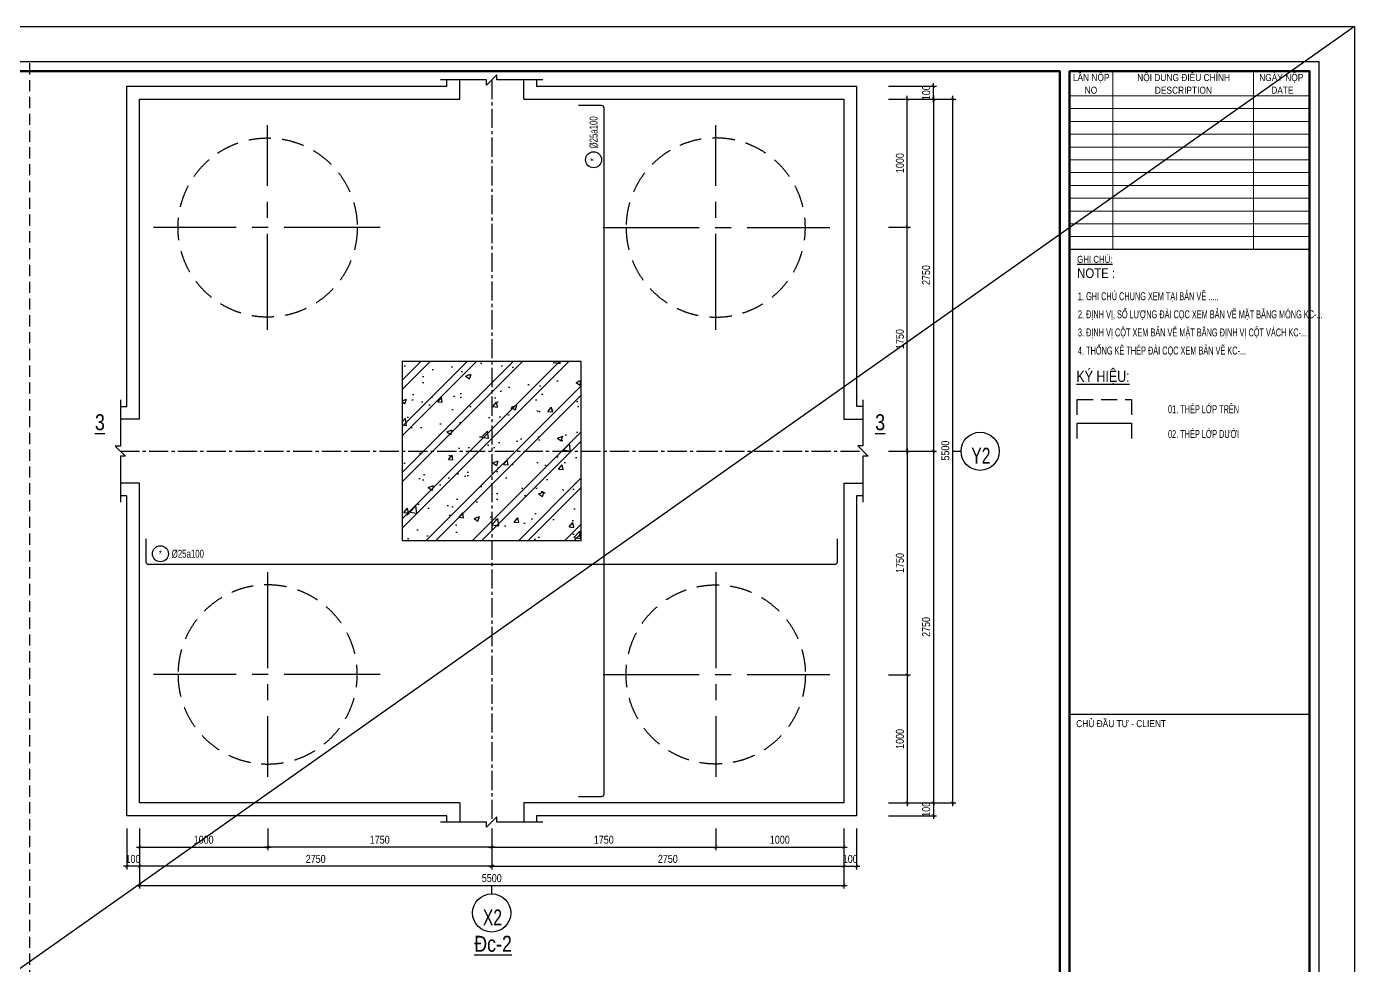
# Model space of a CAD drawing. Extents: x 71 to 2424299, y -14 to 1061502.
# Drawn here: x 1097078 to 1107449, y 528970 to 536307 of the extents above; entities that cross this region are included whole.
import ezdxf
from ezdxf.enums import TextEntityAlignment as Align

# ---------------------------------------------------------------- set-up
doc = ezdxf.new("R2010")
doc.units = 0
doc.header["$LTSCALE"] = 1000
doc.header["$MEASUREMENT"] = 0
doc.header["$PDMODE"] = 3
doc.linetypes.add('CENTER2', pattern=[1.125, 0.75, -0.125, 0.125, -0.125])
doc.linetypes.add('HIDDEN', pattern=[0.375, 0.25, -0.125])
doc.layers.get('0').update_dxf_attribs({"linetype": 'CONTINUOUS'})
doc.layers.get('Defpoints').update_dxf_attribs({"linetype": 'CONTINUOUS'})
for name, color, linetype in [('CDC -TEXT KHUNG', 7, 'CONTINUOUS'), ('CDC-KHUNGTEN', 7, 'CONTINUOUS'), ('CDC.01.AXIS', 160, 'CENTER2'), ('CDC.02.DIM', 1, 'CONTINUOUS'), ('CDC.03.BORDER', 3, 'CONTINUOUS'), ('CDC.04.HIDDEN', 8, 'HIDDEN'), ('CDC.05.STEEL', 4, 'CONTINUOUS'), ('CDC.06.TEXT', 2, 'CONTINUOUS'), ('CDC.09.COLUMN', 4, 'CONTINUOUS'), ('CDC.10.HATCH', 9, 'CONTINUOUS'), ('CDC.11.NOTE', 8, 'CONTINUOUS'), ('CDC.12.PILE', 7, 'CONTINUOUS'), ('CDC.14.STEELNUM', 9, 'CONTINUOUS')]:
    doc.layers.add(name, color=color, linetype=linetype)
doc.layers.add('KCS_Plotter', color=11, linetype='CONTINUOUS', plot=False)
doc.styles.add('ARIAL', font='arial.ttf', dxfattribs={"width": 0.8})
doc.styles.add('Arial_4', font='arial.ttf', dxfattribs={"width": 0.75, "height": 3})
doc.styles.add('KT CDC', font='arial.ttf', dxfattribs={"width": 0.85, "height": 200})
doc.styles.add('ROMANS', font='arial.ttf', dxfattribs={"width": 0.55})
doc.dimstyles.new('25', dxfattribs={"dimscale": 25, "dimtxt": 2.5, "dimasz": 1, "dimexe": 1, "dimexo": 0, "dimgap": 1, "dimtad": 1, "dimdec": 0, "dimdsep": 46, "dimtxsty": 'ARIAL', "dimblk": 'ARCHTICK', "dimcen": 1, "dimdle": 1, "dimclrd": 256, "dimclre": 256, "dimclrt": 2, "dimadec": 0, "dimazin": 0, "dimtfac": 0.00072, "dimtdec": 0, "dimtix": 1, "dimtmove": 2, "dimatfit": 3, "dimldrblk": 'ARCHTICK', "dimfxl": 1, "dimtolj": 1, "dimarcsym": 0})

# ---------------------------------------------------------------- blocks, each defined once
blk = doc.blocks.new('_ArchTick')
at = {"color": 0, "linetype": 'ByBlock', "const_width": 0.15}
blk.add_lwpolyline([(-0.5, -0.5), (0.5, 0.5)], dxfattribs=at)
blk = doc.blocks.new('*D65')
at = {"layer": 'CDC.02.DIM', "lineweight": -2, "transparency": 16777216}
for p, q in [((1103811, 535740), (1104186, 535740)), ((1104161, 535765), (1104161, 532965)), ((1103811, 532990), (1104186, 532990))]:
    blk.add_line(p, q, dxfattribs=at)
at = {"layer": 'Defpoints', "color": 0, "transparency": 16777216}
for p in [(1103811, 535740), (1103811, 532990), (1104161, 532990)]:
    blk.add_point(p, dxfattribs=at)
at = {"layer": 'CDC.02.DIM', "lineweight": -2, "transparency": 16777216, "xscale": 25, "yscale": 25, "zscale": 25}
for p, rotation in [((1104161, 535740), 90), ((1104161, 532990), 270)]:
    blk.add_blockref('_ArchTick', p, dxfattribs=dict(at, rotation=rotation))
at = {"layer": 'CDC.02.DIM', "color": 2, "transparency": 16777216, "insert": (1104104, 534365), "char_height": 62.5, "attachment_point": 5, "rotation": 90, "style": 'ARIAL'}
blk.add_mtext('\\A1;2750', dxfattribs=at)
blk = doc.blocks.new('*D66')
at = {"layer": 'CDC.02.DIM', "lineweight": -2, "transparency": 16777216}
for p, q in [((1104161, 533015), (1104161, 530215)), ((1103811, 532990), (1104186, 532990)), ((1103811, 530240), (1104186, 530240))]:
    blk.add_line(p, q, dxfattribs=at)
at = {"layer": 'Defpoints', "color": 0, "transparency": 16777216}
for p in [(1103811, 532990), (1103811, 530240), (1104161, 530240)]:
    blk.add_point(p, dxfattribs=at)
at = {"layer": 'CDC.02.DIM', "lineweight": -2, "transparency": 16777216, "xscale": 25, "yscale": 25, "zscale": 25}
for p, rotation in [((1104161, 532990), 90), ((1104161, 530240), 270)]:
    blk.add_blockref('_ArchTick', p, dxfattribs=dict(at, rotation=rotation))
at = {"layer": 'CDC.02.DIM', "color": 2, "transparency": 16777216, "insert": (1104104, 531615), "char_height": 62.5, "attachment_point": 5, "rotation": 90, "style": 'ARIAL'}
blk.add_mtext('\\A1;2750', dxfattribs=at)
blk = doc.blocks.new('*D67')
at = {"layer": 'CDC.02.DIM', "lineweight": -2, "transparency": 16777216}
for p, q in [((1103811, 535740), (1104336, 535740)), ((1104311, 535765), (1104311, 530215)), ((1103811, 530240), (1104336, 530240))]:
    blk.add_line(p, q, dxfattribs=at)
at = {"layer": 'Defpoints', "color": 0, "transparency": 16777216}
for p in [(1103811, 535740), (1103811, 530240), (1104311, 530240)]:
    blk.add_point(p, dxfattribs=at)
at = {"layer": 'CDC.02.DIM', "lineweight": -2, "transparency": 16777216, "xscale": 25, "yscale": 25, "zscale": 25}
for p, rotation in [((1104311, 535740), 90), ((1104311, 530240), 270)]:
    blk.add_blockref('_ArchTick', p, dxfattribs=dict(at, rotation=rotation))
at = {"layer": 'CDC.02.DIM', "color": 2, "transparency": 16777216, "insert": (1104254, 532993), "char_height": 62.5, "attachment_point": 5, "rotation": 90, "style": 'ARIAL'}
blk.add_mtext('\\A1;5500', dxfattribs=at)
blk = doc.blocks.new('*D68')
at = {"layer": 'CDC.02.DIM', "lineweight": -2, "transparency": 16777216}
for p, q in [((1103811, 535840), (1104186, 535840)), ((1104161, 535715), (1104161, 535865)), ((1103811, 535740), (1104186, 535740))]:
    blk.add_line(p, q, dxfattribs=at)
at = {"layer": 'Defpoints', "color": 0, "transparency": 16777216}
for p in [(1103811, 535840), (1104161, 535840), (1103811, 535740)]:
    blk.add_point(p, dxfattribs=at)
at = {"layer": 'CDC.02.DIM', "lineweight": -2, "transparency": 16777216, "xscale": 25, "yscale": 25, "zscale": 25}
for p, rotation in [((1104161, 535840), 90), ((1104161, 535740), 270)]:
    blk.add_blockref('_ArchTick', p, dxfattribs=dict(at, rotation=rotation))
at = {"layer": 'CDC.02.DIM', "color": 2, "transparency": 16777216, "insert": (1104104, 535790), "char_height": 62.5, "attachment_point": 5, "rotation": 90, "style": 'ARIAL'}
blk.add_mtext('\\A1;100', dxfattribs=at)
blk = doc.blocks.new('*D69')
at = {"layer": 'CDC.02.DIM', "lineweight": -2, "transparency": 16777216}
for p, q in [((1103811, 530240), (1104186, 530240)), ((1104161, 530265), (1104161, 530115)), ((1103811, 530140), (1104186, 530140))]:
    blk.add_line(p, q, dxfattribs=at)
at = {"layer": 'Defpoints', "color": 0, "transparency": 16777216}
for p in [(1103811, 530240), (1103811, 530140), (1104161, 530140)]:
    blk.add_point(p, dxfattribs=at)
at = {"layer": 'CDC.02.DIM', "lineweight": -2, "transparency": 16777216, "xscale": 25, "yscale": 25, "zscale": 25}
for p, rotation in [((1104161, 530240), 90), ((1104161, 530140), 270)]:
    blk.add_blockref('_ArchTick', p, dxfattribs=dict(at, rotation=rotation))
at = {"layer": 'CDC.02.DIM', "color": 2, "transparency": 16777216, "insert": (1104104, 530190), "char_height": 62.5, "attachment_point": 5, "rotation": 90, "style": 'ARIAL'}
blk.add_mtext('\\A1;100', dxfattribs=at)
blk = doc.blocks.new('*D70')
at = {"layer": 'CDC.02.DIM', "lineweight": -2, "transparency": 16777216}
for p, q in [((1103956, 532965), (1103956, 534765)), ((1103811, 534740), (1103981, 534740)), ((1103811, 532990), (1103981, 532990))]:
    blk.add_line(p, q, dxfattribs=at)
at = {"layer": 'Defpoints', "color": 0, "transparency": 16777216}
for p in [(1103811, 534740), (1103956, 534740), (1103811, 532990)]:
    blk.add_point(p, dxfattribs=at)
at = {"layer": 'CDC.02.DIM', "lineweight": -2, "transparency": 16777216, "xscale": 25, "yscale": 25, "zscale": 25}
for p, rotation in [((1103956, 534740), 90), ((1103956, 532990), 270)]:
    blk.add_blockref('_ArchTick', p, dxfattribs=dict(at, rotation=rotation))
at = {"layer": 'CDC.02.DIM', "color": 2, "transparency": 16777216, "insert": (1103899, 533865), "char_height": 62.5, "attachment_point": 5, "rotation": 90, "style": 'ARIAL'}
blk.add_mtext('\\A1;1750', dxfattribs=at)
blk = doc.blocks.new('*D71')
at = {"layer": 'CDC.02.DIM', "lineweight": -2, "transparency": 16777216}
for p, q in [((1103956, 533015), (1103956, 531215)), ((1103811, 532990), (1103981, 532990)), ((1103811, 531240), (1103981, 531240))]:
    blk.add_line(p, q, dxfattribs=at)
at = {"layer": 'Defpoints', "color": 0, "transparency": 16777216}
for p in [(1103811, 532990), (1103811, 531240), (1103956, 531240)]:
    blk.add_point(p, dxfattribs=at)
at = {"layer": 'CDC.02.DIM', "lineweight": -2, "transparency": 16777216, "xscale": 25, "yscale": 25, "zscale": 25}
for p, rotation in [((1103956, 532990), 90), ((1103956, 531240), 270)]:
    blk.add_blockref('_ArchTick', p, dxfattribs=dict(at, rotation=rotation))
at = {"layer": 'CDC.02.DIM', "color": 2, "transparency": 16777216, "insert": (1103899, 532115), "char_height": 62.5, "attachment_point": 5, "rotation": 90, "style": 'ARIAL'}
blk.add_mtext('\\A1;1750', dxfattribs=at)
blk = doc.blocks.new('*D72')
at = {"layer": 'CDC.02.DIM', "lineweight": -2, "transparency": 16777216}
for p, q in [((1097961, 530040), (1097961, 529720)), ((1100711, 530040), (1100711, 529720)), ((1100736, 529745), (1097936, 529745))]:
    blk.add_line(p, q, dxfattribs=at)
at = {"layer": 'Defpoints', "color": 0, "transparency": 16777216}
for p in [(1097961, 530040), (1100711, 530040), (1097961, 529745)]:
    blk.add_point(p, dxfattribs=at)
at = {"layer": 'CDC.02.DIM', "lineweight": -2, "transparency": 16777216, "xscale": 25, "yscale": 25, "zscale": 25, "rotation": 180}
blk.add_blockref('_ArchTick', (1097961, 529745), dxfattribs=at)
at = {"layer": 'CDC.02.DIM', "lineweight": -2, "transparency": 16777216, "xscale": 25, "yscale": 25, "zscale": 25}
blk.add_blockref('_ArchTick', (1100711, 529745), dxfattribs=at)
at = {"layer": 'CDC.02.DIM', "color": 2, "transparency": 16777216, "insert": (1099336, 529802), "char_height": 62.5, "attachment_point": 5, "style": 'ARIAL'}
blk.add_mtext('\\A1;2750', dxfattribs=at)
blk = doc.blocks.new('*D73')
at = {"layer": 'CDC.02.DIM', "lineweight": -2, "transparency": 16777216}
for p, q in [((1100711, 530040), (1100711, 529720)), ((1103461, 530040), (1103461, 529720)), ((1100686, 529745), (1103486, 529745))]:
    blk.add_line(p, q, dxfattribs=at)
at = {"layer": 'Defpoints', "color": 0, "transparency": 16777216}
for p in [(1100711, 530040), (1103461, 530040), (1103461, 529745)]:
    blk.add_point(p, dxfattribs=at)
at = {"layer": 'CDC.02.DIM', "lineweight": -2, "transparency": 16777216, "xscale": 25, "yscale": 25, "zscale": 25, "rotation": 180}
blk.add_blockref('_ArchTick', (1100711, 529745), dxfattribs=at)
at = {"layer": 'CDC.02.DIM', "lineweight": -2, "transparency": 16777216, "xscale": 25, "yscale": 25, "zscale": 25}
blk.add_blockref('_ArchTick', (1103461, 529745), dxfattribs=at)
at = {"layer": 'CDC.02.DIM', "color": 2, "transparency": 16777216, "insert": (1102086, 529802), "char_height": 62.5, "attachment_point": 5, "style": 'ARIAL'}
blk.add_mtext('\\A1;2750', dxfattribs=at)
blk = doc.blocks.new('*D74')
at = {"layer": 'CDC.02.DIM', "lineweight": -2, "transparency": 16777216}
for p, q in [((1097961, 530040), (1097961, 529570)), ((1103461, 530040), (1103461, 529570)), ((1097936, 529595), (1103486, 529595))]:
    blk.add_line(p, q, dxfattribs=at)
at = {"layer": 'Defpoints', "color": 0, "transparency": 16777216}
for p in [(1097961, 530040), (1103461, 530040), (1103461, 529595)]:
    blk.add_point(p, dxfattribs=at)
at = {"layer": 'CDC.02.DIM', "lineweight": -2, "transparency": 16777216, "xscale": 25, "yscale": 25, "zscale": 25, "rotation": 180}
blk.add_blockref('_ArchTick', (1097961, 529595), dxfattribs=at)
at = {"layer": 'CDC.02.DIM', "lineweight": -2, "transparency": 16777216, "xscale": 25, "yscale": 25, "zscale": 25}
blk.add_blockref('_ArchTick', (1103461, 529595), dxfattribs=at)
at = {"layer": 'CDC.02.DIM', "color": 2, "transparency": 16777216, "insert": (1100711, 529652), "char_height": 62.5, "attachment_point": 5, "style": 'ARIAL'}
blk.add_mtext('\\A1;5500', dxfattribs=at)
blk = doc.blocks.new('*D75')
at = {"layer": 'CDC.02.DIM', "lineweight": -2, "transparency": 16777216}
for p, q in [((1098961, 530040), (1098961, 529870)), ((1100711, 530040), (1100711, 529870)), ((1100736, 529895), (1098936, 529895))]:
    blk.add_line(p, q, dxfattribs=at)
at = {"layer": 'Defpoints', "color": 0, "transparency": 16777216}
for p in [(1098961, 530040), (1100711, 530040), (1098961, 529895)]:
    blk.add_point(p, dxfattribs=at)
at = {"layer": 'CDC.02.DIM', "lineweight": -2, "transparency": 16777216, "xscale": 25, "yscale": 25, "zscale": 25, "rotation": 180}
blk.add_blockref('_ArchTick', (1098961, 529895), dxfattribs=at)
at = {"layer": 'CDC.02.DIM', "lineweight": -2, "transparency": 16777216, "xscale": 25, "yscale": 25, "zscale": 25}
blk.add_blockref('_ArchTick', (1100711, 529895), dxfattribs=at)
at = {"layer": 'CDC.02.DIM', "color": 2, "transparency": 16777216, "insert": (1099836, 529952), "char_height": 62.5, "attachment_point": 5, "style": 'ARIAL'}
blk.add_mtext('\\A1;1750', dxfattribs=at)
blk = doc.blocks.new('*D76')
at = {"layer": 'CDC.02.DIM', "lineweight": -2, "transparency": 16777216}
for p, q in [((1100711, 530040), (1100711, 529870)), ((1102461, 530040), (1102461, 529870)), ((1100686, 529895), (1102486, 529895))]:
    blk.add_line(p, q, dxfattribs=at)
at = {"layer": 'Defpoints', "color": 0, "transparency": 16777216}
for p in [(1100711, 530040), (1102461, 530040), (1102461, 529895)]:
    blk.add_point(p, dxfattribs=at)
at = {"layer": 'CDC.02.DIM', "lineweight": -2, "transparency": 16777216, "xscale": 25, "yscale": 25, "zscale": 25, "rotation": 180}
blk.add_blockref('_ArchTick', (1100711, 529895), dxfattribs=at)
at = {"layer": 'CDC.02.DIM', "lineweight": -2, "transparency": 16777216, "xscale": 25, "yscale": 25, "zscale": 25}
blk.add_blockref('_ArchTick', (1102461, 529895), dxfattribs=at)
at = {"layer": 'CDC.02.DIM', "color": 2, "transparency": 16777216, "insert": (1101586, 529952), "char_height": 62.5, "attachment_point": 5, "style": 'ARIAL'}
blk.add_mtext('\\A1;1750', dxfattribs=at)
blk = doc.blocks.new('*D77')
at = {"layer": 'CDC.02.DIM', "lineweight": -2, "transparency": 16777216}
for p, q in [((1097861, 530040), (1097861, 529720)), ((1097961, 530040), (1097961, 529720)), ((1097986, 529745), (1097836, 529745))]:
    blk.add_line(p, q, dxfattribs=at)
at = {"layer": 'Defpoints', "color": 0, "transparency": 16777216}
for p in [(1097861, 530040), (1097961, 530040), (1097861, 529745)]:
    blk.add_point(p, dxfattribs=at)
at = {"layer": 'CDC.02.DIM', "lineweight": -2, "transparency": 16777216, "xscale": 25, "yscale": 25, "zscale": 25, "rotation": 180}
blk.add_blockref('_ArchTick', (1097861, 529745), dxfattribs=at)
at = {"layer": 'CDC.02.DIM', "lineweight": -2, "transparency": 16777216, "xscale": 25, "yscale": 25, "zscale": 25}
blk.add_blockref('_ArchTick', (1097961, 529745), dxfattribs=at)
at = {"layer": 'CDC.02.DIM', "color": 2, "transparency": 16777216, "insert": (1097909, 529802), "char_height": 62.5, "attachment_point": 5, "style": 'ARIAL'}
blk.add_mtext('\\A1;100', dxfattribs=at)
blk = doc.blocks.new('*D78')
at = {"layer": 'CDC.02.DIM', "lineweight": -2, "transparency": 16777216}
for p, q in [((1103461, 530040), (1103461, 529720)), ((1103561, 530040), (1103561, 529720)), ((1103436, 529745), (1103586, 529745))]:
    blk.add_line(p, q, dxfattribs=at)
at = {"layer": 'Defpoints', "color": 0, "transparency": 16777216}
for p in [(1103461, 530040), (1103561, 530040), (1103561, 529745)]:
    blk.add_point(p, dxfattribs=at)
at = {"layer": 'CDC.02.DIM', "lineweight": -2, "transparency": 16777216, "xscale": 25, "yscale": 25, "zscale": 25, "rotation": 180}
blk.add_blockref('_ArchTick', (1103461, 529745), dxfattribs=at)
at = {"layer": 'CDC.02.DIM', "lineweight": -2, "transparency": 16777216, "xscale": 25, "yscale": 25, "zscale": 25}
blk.add_blockref('_ArchTick', (1103561, 529745), dxfattribs=at)
at = {"layer": 'CDC.02.DIM', "color": 2, "transparency": 16777216, "insert": (1103511, 529802), "char_height": 62.5, "attachment_point": 5, "style": 'ARIAL'}
blk.add_mtext('\\A1;100', dxfattribs=at)
blk = doc.blocks.new('D1400')
at = {"layer": 'CDC.01.AXIS'}
for p, q in [((0, -800), (0, 800)), ((879, 0), (-891, 0))]:
    blk.add_line(p, q, dxfattribs=at)
at = {"layer": 'CDC.04.HIDDEN', "ltscale": 0.7}
blk.add_circle((0, 0), 700, dxfattribs=at)
blk = doc.blocks.new('*D207')
at = {"layer": 'CDC.02.DIM', "lineweight": -2, "transparency": 16777216}
for p, q in [((1103811, 531240), (1103981, 531240)), ((1103956, 531265), (1103956, 530215)), ((1103811, 530240), (1103981, 530240))]:
    blk.add_line(p, q, dxfattribs=at)
at = {"layer": 'Defpoints', "color": 0, "transparency": 16777216}
for p in [(1103811, 531240), (1103811, 530240), (1103956, 530240)]:
    blk.add_point(p, dxfattribs=at)
at = {"layer": 'CDC.02.DIM', "lineweight": -2, "transparency": 16777216, "xscale": 25, "yscale": 25, "zscale": 25}
for p, rotation in [((1103956, 531240), 90), ((1103956, 530240), 270)]:
    blk.add_blockref('_ArchTick', p, dxfattribs=dict(at, rotation=rotation))
at = {"layer": 'CDC.02.DIM', "color": 2, "transparency": 16777216, "insert": (1103899, 530740), "char_height": 62.5, "attachment_point": 5, "rotation": 90, "style": 'ARIAL'}
blk.add_mtext('\\A1;1000', dxfattribs=at)
blk = doc.blocks.new('*D208')
at = {"layer": 'CDC.02.DIM', "lineweight": -2, "transparency": 16777216}
for p, q in [((1103811, 535740), (1103981, 535740)), ((1103956, 534715), (1103956, 535765)), ((1103811, 534740), (1103981, 534740))]:
    blk.add_line(p, q, dxfattribs=at)
at = {"layer": 'Defpoints', "color": 0, "transparency": 16777216}
for p in [(1103811, 535740), (1103956, 535740), (1103811, 534740)]:
    blk.add_point(p, dxfattribs=at)
at = {"layer": 'CDC.02.DIM', "lineweight": -2, "transparency": 16777216, "xscale": 25, "yscale": 25, "zscale": 25}
for p, rotation in [((1103956, 535740), 90), ((1103956, 534740), 270)]:
    blk.add_blockref('_ArchTick', p, dxfattribs=dict(at, rotation=rotation))
at = {"layer": 'CDC.02.DIM', "color": 2, "transparency": 16777216, "insert": (1103899, 535240), "char_height": 62.5, "attachment_point": 5, "rotation": 90, "style": 'ARIAL'}
blk.add_mtext('\\A1;1000', dxfattribs=at)
blk = doc.blocks.new('*D209')
at = {"layer": 'CDC.02.DIM', "lineweight": -2, "transparency": 16777216}
for p, q in [((1097961, 530040), (1097961, 529870)), ((1098961, 530040), (1098961, 529870)), ((1097936, 529895), (1098986, 529895))]:
    blk.add_line(p, q, dxfattribs=at)
at = {"layer": 'Defpoints', "color": 0, "transparency": 16777216}
for p in [(1097961, 530040), (1098961, 530040), (1098961, 529895)]:
    blk.add_point(p, dxfattribs=at)
at = {"layer": 'CDC.02.DIM', "lineweight": -2, "transparency": 16777216, "xscale": 25, "yscale": 25, "zscale": 25, "rotation": 180}
blk.add_blockref('_ArchTick', (1097961, 529895), dxfattribs=at)
at = {"layer": 'CDC.02.DIM', "lineweight": -2, "transparency": 16777216, "xscale": 25, "yscale": 25, "zscale": 25}
blk.add_blockref('_ArchTick', (1098961, 529895), dxfattribs=at)
at = {"layer": 'CDC.02.DIM', "color": 2, "transparency": 16777216, "insert": (1098461, 529952), "char_height": 62.5, "attachment_point": 5, "style": 'ARIAL'}
blk.add_mtext('\\A1;1000', dxfattribs=at)
blk = doc.blocks.new('*D210')
at = {"layer": 'CDC.02.DIM', "lineweight": -2, "transparency": 16777216}
for p, q in [((1102461, 530040), (1102461, 529870)), ((1103461, 530040), (1103461, 529870)), ((1102436, 529895), (1103486, 529895))]:
    blk.add_line(p, q, dxfattribs=at)
at = {"layer": 'Defpoints', "color": 0, "transparency": 16777216}
for p in [(1102461, 530040), (1103461, 530040), (1103461, 529895)]:
    blk.add_point(p, dxfattribs=at)
at = {"layer": 'CDC.02.DIM', "lineweight": -2, "transparency": 16777216, "xscale": 25, "yscale": 25, "zscale": 25, "rotation": 180}
blk.add_blockref('_ArchTick', (1102461, 529895), dxfattribs=at)
at = {"layer": 'CDC.02.DIM', "lineweight": -2, "transparency": 16777216, "xscale": 25, "yscale": 25, "zscale": 25}
blk.add_blockref('_ArchTick', (1103461, 529895), dxfattribs=at)
at = {"layer": 'CDC.02.DIM', "color": 2, "transparency": 16777216, "insert": (1102961, 529952), "char_height": 62.5, "attachment_point": 5, "style": 'ARIAL'}
blk.add_mtext('\\A1;1000', dxfattribs=at)
blk = doc.blocks.new('CDTA1')
at = {"layer": 'CDC-KHUNGTEN', "color": 6, "lineweight": 25}
blk.add_line((0, 90), (-75, 90), dxfattribs=at)
at = {"layer": 'CDC-KHUNGTEN', "color": 6, "style": 'KT CDC', "width": 0.85}
blk.add_text('CHỦ ĐẦU TƯ - CLIENT', height=2.2, dxfattribs=at).set_placement((-72.93, 86))
blk = doc.blocks.new('KHUNG TEN')
at = {"layer": 'CDC-KHUNGTEN', "color": 8, "lineweight": 9}
for p, q in [((76550, 58000), (76550, 52433)), ((80950, 58000), (80950, 52433)), ((82700, 57233), (75200, 57233)), ((82700, 56833), (75200, 56833)), ((82700, 56433), (75200, 56433)), ((82700, 56033), (75200, 56033)), ((82700, 55633), (75200, 55633)), ((82700, 55233), (75200, 55233)), ((82700, 54833), (75200, 54833)), ((82700, 54433), (75200, 54433)), ((82700, 54033), (75200, 54033)), ((82700, 53633), (75200, 53633)), ((82700, 53233), (75200, 53233)), ((82700, 52833), (75200, 52833))]:
    blk.add_line(p, q, dxfattribs=at)
at = {"layer": 'CDC-KHUNGTEN', "color": 6, "lineweight": 25}
blk.add_line((82700, 52433), (75200, 52433), dxfattribs=at)
at = {"layer": 'CDC-KHUNGTEN', "color": 8}
blk.add_lwpolyline([(75096, 1100), (83000, 1100), (83000, 58300), (3000, 58300), (3000, 1100), (75096, 1100)], dxfattribs=at)
at = {"layer": 'CDC-KHUNGTEN', "color": 255, "lineweight": 60}
blk.add_lwpolyline([(74900, 1400), (74900, 58000), (3300, 58000), (3300, 1400), (74900, 1400)], close=True, dxfattribs=at)
blk.add_lwpolyline([(75200, 1400), (82700, 1400), (82700, 58000), (75200, 58000), (75200, 1400)], dxfattribs=at)
at = {"layer": 'Defpoints', "color": 1, "ltscale": 0.2}
blk.add_lwpolyline([(0, 0), (0, 59400), (84100, 59400), (84100, 0), (0, 0)], close=True, dxfattribs=at)
at = {"layer": 'CDC-KHUNGTEN', "xscale": 100, "yscale": 100, "zscale": 100}
blk.add_blockref('CDTA1', (82700, 28900), dxfattribs=at)
at = {"layer": 'CDC -TEXT KHUNG', "color": 7, "style": 'KT CDC', "width": 0.85}
for s, p in [('NO', (75672, 57299)), ('DESCRIPTION', (77863, 57299)), ('DATE', (81501, 57299))]:
    blk.add_text(s, height=220, dxfattribs=at).set_placement(p)
at = {"layer": 'CDC -TEXT KHUNG', "char_height": 220, "attachment_point": 2, "line_spacing_factor": 0.941778, "style": 'KT CDC'}
for s, insert, width in [('LẦN NỘP', (75875, 57916), 1464.22), ('NỘI DUNG ĐIỀU CHỈNH', (78763, 57916), 3699.71), ('NGÀY NỘP', (81814, 57916), 1755.59)]:
    blk.add_mtext(s, dxfattribs=dict(at, insert=insert, width=width))
at = {"layer": 'CDC-KHUNGTEN', "color": 7, "style": 'Arial_4', "width": 0.85}
blk.add_text('NOTE :', height=300, dxfattribs=at).set_placement((75436, 51540))
at = {"layer": 'CDC-KHUNGTEN', "color": 6, "insert": (75436, 52233), "char_height": 220, "width": 1881.96, "attachment_point": 1, "style": 'ARIAL'}
blk.add_mtext('{\\LGHI CHÚ:}', dxfattribs=at)

msp = doc.modelspace()

# ---------------------------------------------------------------- hatches: boundary and pattern name
at = {"layer": 'CDC.10.HATCH'}
h = msp.add_hatch(dxfattribs=at)
h.set_pattern_fill('CHAU-01', color=256, scale=60, style=0, pattern_type=2)
h.set_pattern_definition([(50, (0, 0), (430.35611, -37.65128), [45, -495]), (355, (0, 0), (-83.2508, 451.31528), [36, -396]), (100.4514, (35.86, -3.14), (347.10563, 413.66373), [38.24411, -420.68527]), (46.1842, (0, 120), (640.34463, -99.3114), [67.5, -742.5]), (96.6356, (53.36, 111.7), (560.79762, 584.47072), [57.36617, -631.0278]), (351.1842, (0, 120), (560.79717, 584.47116), [54, -594]), (21, (60, 90), (358.14423, -241.57133), [45, -495]), (326, (60, 90), (145.9892, 435.09003), [36, -396]), (71.4514, (89.85, 69.87), (504.13358, 193.5183), [38.24411, -420.68527]), (37.5, (0, 0), (7.295913, 199.736312), [0, -391.2, 0, -402, 0, -397.5]), (7.5, (0, 0), (157.841722, 236.647027), [0, -229.2, 0, -382.2, 0, -151.5]), (327.5, (-133.8, 0), (320.293462, -13.532923), [0, -150, 0, -468, 0, -621]), (317.5, (-193.8, 0), (349.9117, 60.06299), [0, -195, 0, -310.8, 0, -441]), (45, (0, 0), (-180.31223, 180.31223), []), (45, (0, 73.5), (-180.31223, 180.31223), [])])
h.paths.add_polyline_path([(1100710.53, 533690.05), (1100010.53, 533690.05), (1100010.53, 532990.05), (1100710.53, 532990.05)])
h.paths.add_polyline_path([(1101410.53, 533690.05), (1100710.53, 533690.05), (1100710.53, 532990.05), (1101410.53, 532990.05)])
h.paths.add_polyline_path([(1101410.53, 532990.05), (1100710.53, 532990.05), (1100710.53, 532290.05), (1101410.53, 532290.05)])
h.paths.add_polyline_path([(1100710.53, 532990.05), (1100010.53, 532990.05), (1100010.53, 532290.05), (1100710.53, 532290.05)])

# ---------------------------------------------------------------- linework, layer by layer
at = {"layer": 'CDC.01.AXIS', "ltscale": 0.2}
for p, q in [((1100710.53, 535890.05), (1100710.53, 530090.05)), ((1097809.5, 532990.05), (1103610.53, 532990.05))]:
    msp.add_line(p, q, dxfattribs=at)
at = {"layer": 'CDC.03.BORDER'}
for p, q in [((1100460.53, 535740.05), (1100460.53, 535890.05)), ((1100960.53, 535740.05), (1100960.53, 535890.05)), ((1097960.53, 533239.02), (1097810.53, 533239.02)), ((1103460.53, 533240.05), (1103610.53, 533240.05)), ((1097960.53, 532739.02), (1097810.53, 532739.02)), ((1103460.53, 532740.05), (1103610.53, 532740.05)), ((1100460.53, 530240.05), (1100460.53, 530090.05)), ((1100960.53, 530240.05), (1100960.53, 530090.05))]:
    msp.add_line(p, q, dxfattribs=at)
at = {"layer": 'CDC.03.BORDER', "elevation": 0}
for points in [[(1097960.53, 533239.02), (1097960.53, 535740.05), (1100460.53, 535740.05)], [(1100960.53, 535740.05), (1103460.53, 535740.05), (1103460.53, 533240.05)], [(1100460.53, 530240.05), (1097960.53, 530240.05), (1097960.53, 532739.02)], [(1103460.53, 532740.05), (1103460.53, 530240.05), (1100960.53, 530240.05)]]:
    msp.add_lwpolyline(points, dxfattribs=at)
at = {"layer": 'CDC.04.HIDDEN', "ltscale": 0.35}
msp.add_line((1097100.53, 536019.66), (1097100.53, 521807.16), dxfattribs=at)
at = {"layer": 'CDC.05.STEEL', "elevation": 0}
for points in [[(1101388.81, 530290.05), (1101568.81, 530290.05, 0.41421356), (1101588.81, 530310.05), (1101588.81, 535670.05, 0.41421356), (1101568.81, 535690.05), (1101388.81, 535690.05)], [(1098010.53, 532304.71), (1098010.53, 532124.71, 0.41421356), (1098030.53, 532104.71), (1103390.53, 532104.71, 0.41421356), (1103410.53, 532124.71), (1103410.53, 532304.71)]]:
    msp.add_lwpolyline(points, format="xyb", dxfattribs=at)
at = {"layer": 'CDC.05.STEEL', "linetype": 'HIDDEN', "ltscale": 0.5, "elevation": 80000}
msp.add_lwpolyline([(1105282.45, 533273.22), (1105282.45, 533391.69), (1105708.49, 533391.69), (1105708.49, 533273.22)], dxfattribs=at)
at = {"layer": 'CDC.05.STEEL', "elevation": 80000}
msp.add_lwpolyline([(1105282.45, 533088.48), (1105282.45, 533206.95), (1105708.49, 533206.95), (1105708.49, 533088.48)], dxfattribs=at)
at = {"layer": 'CDC.09.COLUMN', "elevation": 0}
msp.add_lwpolyline([(1100010.53, 532290.05), (1101410.53, 532290.05), (1101410.53, 533690.05), (1100010.53, 533690.05)], close=True, dxfattribs=at)
at = {"layer": 'CDC.11.NOTE'}
for p, q in [((1104310.53, 532988.11), (1104376.46, 532988.11)), ((1100710.53, 529529.29), (1100710.53, 529595.22))]:
    msp.add_line(p, q, dxfattribs=at)
at = {"layer": 'CDC.11.NOTE', "elevation": 0}
for points in [[(1101110.53, 535890.05), (1100750.53, 535890.05), (1100750.53, 535930.05), (1100670.53, 535850.05), (1100670.53, 535890.05), (1100310.53, 535890.05)], [(1097810.53, 533339.02), (1097860.53, 533339.02), (1097860.53, 535840.05), (1100360.53, 535840.05), (1100360.53, 535890.05)], [(1101060.53, 535890.05), (1101060.53, 535840.05), (1103560.53, 535840.05), (1103560.53, 533340.05), (1103610.53, 533340.05)], [(1097810.53, 533389.02), (1097810.53, 533029.02), (1097770.53, 533029.02), (1097850.53, 532949.02), (1097810.53, 532949.02), (1097810.53, 532589.02)], [(1103610.53, 533390.05), (1103610.53, 533030.05), (1103570.53, 533030.05), (1103650.53, 532950.05), (1103610.53, 532950.05), (1103610.53, 532590.05)], [(1100360.53, 530090.05), (1100360.53, 530140.05), (1097860.53, 530140.05), (1097860.53, 532639.02), (1097810.53, 532639.02)], [(1103610.53, 532640.05), (1103560.53, 532640.05), (1103560.53, 530140.05), (1101060.53, 530140.05), (1101060.53, 530090.05)], [(1101110.53, 530090.05), (1100750.53, 530090.05), (1100750.53, 530130.05), (1100670.53, 530050.05), (1100670.53, 530090.05), (1100310.53, 530090.05)]]:
    msp.add_lwpolyline(points, dxfattribs=at)
at = {"layer": 'CDC.11.NOTE'}
for centre in [(1104525.6, 532988.11), (1100710.53, 529380.15)]:
    msp.add_circle(centre, 149.14, dxfattribs=at)
at = {"layer": 'CDC.14.STEELNUM'}
for centre in [(1101506.31, 535266.07), (1098123.21, 532187.21)]:
    msp.add_circle(centre, 62.5, dxfattribs=at)
at = {"layer": 'KCS_Plotter'}
msp.add_line((1107449.18, 536307.16), (1086424.18, 521457.16), dxfattribs=at)

# ---------------------------------------------------------------- block references
at = {"layer": 'CDC.06.TEXT', "xscale": 0.2499999999982123, "yscale": 0.2499999999982123, "zscale": 0.2499999999982123}
msp.add_blockref('KHUNG TEN', (1086424.18, 521457.16), dxfattribs=at)
at = {"layer": 'CDC.12.PILE'}
msp.add_blockref('D1400', (1098960.53, 534736.29), dxfattribs=at)
at = {"layer": 'CDC.12.PILE', "xscale": -1}
msp.add_blockref('D1400', (1102460.53, 534736.29), dxfattribs=at)
at = {"layer": 'CDC.12.PILE', "xscale": -1, "rotation": 180}
msp.add_blockref('D1400', (1098960.53, 531243.8), dxfattribs=at)
at = {"layer": 'CDC.12.PILE', "rotation": 180}
msp.add_blockref('D1400', (1102460.53, 531243.8), dxfattribs=at)

# ---------------------------------------------------------------- texts
at = {"layer": 'CDC.06.TEXT', "style": 'ARIAL', "width": 0.7}
msp.add_text('%%C25a100', height=62.5, rotation=90, dxfattribs=at).set_placement((1101506.31, 535480.1), align=Align.MIDDLE_CENTER)
at = {"layer": 'CDC.06.TEXT'}
for s, height, style, width, p in [('1. GHI CHÚ CHUNG XEM TẠI BẢN VẼ .....', 62.5, 'ROMANS', 0.6, (1105289.54, 534168.39)), ('2. ĐỊNH VỊ, SỐ LƯỢNG ĐÀI CỌC XEM BẢN VẼ MẶT BẰNG MÓNG KC-...', 62.5, 'ROMANS', 0.6, (1105289.54, 534026.86)), ('3. ĐỊNH VỊ CỘT XEM BẢN VẼ MẶT BẰNG ĐỊNH VỊ CỘT VÁCH KC-...', 62.5, 'ROMANS', 0.6, (1105289.54, 533885.54)), ('4. THỐNG KÊ THÉP ĐÀI CỌC XEM BẢN VẼ KC-...', 62.5, 'ROMANS', 0.6, (1105289.54, 533743.82)), ('%%UKÝ HIỆU:', 87, 'ARIAL', 0.8, (1105277.19, 533529.63, 80000)), ('01. THÉP LỚP TRÊN', 62.5, 'ROMANS', 0.6, (1105993.15, 533285.69)), ('02. THÉP LỚP DƯỚI', 62.5, 'ROMANS', 0.6, (1105993.15, 533091.86))]:
    msp.add_text(s, height=height, dxfattribs=dict(at, style=style, width=width)).set_placement(p)
at = {"layer": 'CDC.06.TEXT', "style": 'ARIAL'}
for s, height, width, p in [('%%U3', 125, 0.8, (1097650.9, 533214.86, 0)), ('%%U3', 125, 0.8, (1103744.64, 533214.86, 0)), ('%%C25a100', 62.5, 0.7, (1098337.23, 532187.21)), ('%%UĐc-2', 125, 0.8, (1100721.16, 529139.09, 0))]:
    msp.add_text(s, height=height, dxfattribs=dict(at, width=width)).set_placement(p, align=Align.MIDDLE_CENTER)
at = {"layer": 'CDC.06.TEXT', "char_height": 125, "width": 116.16, "attachment_point": 8, "line_spacing_factor": 0.938532}
for s, insert in [('{\\fArial|b0|i0|c0|p34;\\W0.7;Y2}', (1104531.52, 532890.44)), ('{\\fArial|b0|i0|c0|p34;\\W0.7;X2}', (1100716.45, 529282.48))]:
    msp.add_mtext(s, dxfattribs=dict(at, insert=insert))
at = {"layer": 'CDC.14.STEELNUM', "style": 'ARIAL', "width": 0.7}
msp.add_text('*', height=62.5, rotation=90, dxfattribs=at).set_placement((1101506.31, 535266.07), align=Align.MIDDLE_CENTER)
msp.add_text('*', height=62.5, dxfattribs=at).set_placement((1098123.21, 532187.21), align=Align.MIDDLE_CENTER)

# ---------------------------------------------------------------- dimensions: what is measured, and where the dimension line sits
at = {"layer": 'CDC.02.DIM'}
for base, p1, p2, picture, middle in [((1104160.53, 535840.05), (1103810.53, 535740.05), (1103810.53, 535840.05), '*D68', (1104103.62, 535790.05)), ((1104310.53, 530240.05), (1103810.53, 535740.05), (1103810.53, 530240.05), '*D67', (1104253.62, 532993.05)), ((1104160.53, 530140.05), (1103810.53, 530240.05), (1103810.53, 530140.05), '*D69', (1104103.62, 530190.05))]:
    dim = msp.add_linear_dim(base=base, p1=p1, p2=p2, angle=90, dimstyle='25', dxfattribs=at)
    dim.commit()
    dim.dimension.update_dxf_attribs({"geometry": picture, "text_midpoint": middle, "dimtype": 160})
for base, p1, p2, angle, picture, middle in [((1104160.53, 532990.05), (1103810.53, 535740.05), (1103810.53, 532990.05), 90, '*D65', (1104103.62, 534365.05)), ((1103955.53, 535740.05), (1103810.53, 534740.05, 0), (1103810.53, 535740.05, 0), 90, '*D208', (1103898.62, 535240.05)), ((1103955.53, 534740.05), (1103810.53, 532990.05), (1103810.53, 534740.05), 90, '*D70', (1103898.62, 533865.05)), ((1104160.53, 530240.05), (1103810.53, 532990.05), (1103810.53, 530240.05), 90, '*D66', (1104103.62, 531615.05)), ((1103955.53, 531240.05), (1103810.53, 532990.05), (1103810.53, 531240.05), 270, '*D71', (1103898.62, 532115.05)), ((1103955.53, 530240.05), (1103810.53, 531240.05, 0), (1103810.53, 530240.05, 0), 270, '*D207', (1103898.62, 530740.05))]:
    dim = msp.add_linear_dim(base=base, p1=p1, p2=p2, angle=angle, dimstyle='25', dxfattribs=at)
    dim.commit()
    dim.dimension.update_dxf_attribs({"geometry": picture, "text_midpoint": middle})
for base, p1, p2, picture, middle in [((1097860.53, 529745.22), (1097960.53, 530040.05), (1097860.53, 530040.05), '*D77', (1097909.09, 529802.13)), ((1103560.53, 529745.22), (1103460.53, 530040.05), (1103560.53, 530040.05), '*D78', (1103510.53, 529802.13))]:
    dim = msp.add_linear_dim(base=base, p1=p1, p2=p2, dimstyle='25', dxfattribs=at)
    dim.commit()
    dim.dimension.update_dxf_attribs({"geometry": picture, "text_midpoint": middle, "dimtype": 160})
for base, p1, p2, picture, middle in [((1097960.53, 529745.22), (1100710.53, 530040.05), (1097960.53, 530040.05), '*D72', (1099335.53, 529802.13)), ((1103460.53, 529595.22), (1097960.53, 530040.05), (1103460.53, 530040.05), '*D74', (1100710.53, 529652.13)), ((1098960.54, 529895.22), (1097960.53, 530040.05), (1098960.54, 530040.05), '*D209', (1098460.54, 529952.13)), ((1098960.54, 529895.22), (1100710.53, 530040.05), (1098960.54, 530040.05), '*D75', (1099835.54, 529952.13)), ((1103460.53, 529745.22), (1100710.53, 530040.05), (1103460.53, 530040.05), '*D73', (1102085.53, 529802.13)), ((1102460.54, 529895.22), (1100710.53, 530040.05), (1102460.54, 530040.05), '*D76', (1101585.54, 529952.13)), ((1103460.55, 529895.22), (1102460.54, 530040.05, 0), (1103460.55, 530040.05, 0), '*D210', (1102960.55, 529952.13))]:
    dim = msp.add_linear_dim(base=base, p1=p1, p2=p2, dimstyle='25', dxfattribs=at)
    dim.commit()
    dim.dimension.update_dxf_attribs({"geometry": picture, "text_midpoint": middle})

doc.saveas('drawing.dxf')
